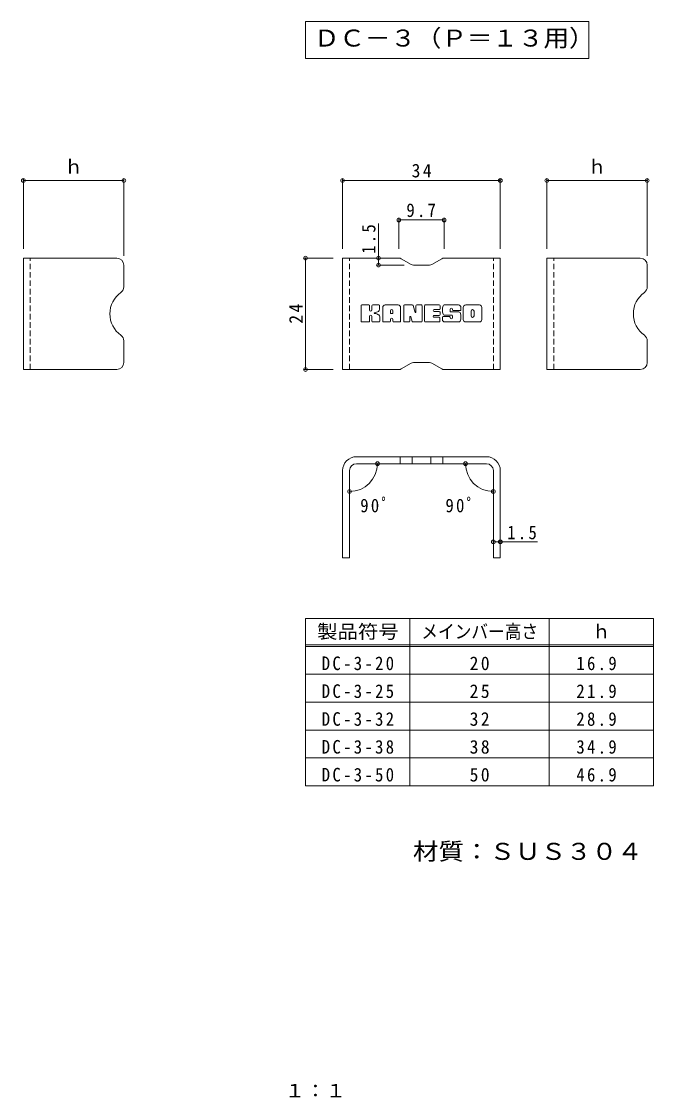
# Model space of a CAD drawing. Units: millimetres on the paper. Extents: x -28453 to 176, y -9817 to 9654.
# Drawn here: x 40.3 to 176.5, y -133.9 to 98 of the extents above; entities that cross this region are included whole.
import ezdxf
from ezdxf.enums import TextEntityAlignment as Align

# ---------------------------------------------------------------- set-up
doc = ezdxf.new("R2010")
doc.units = ezdxf.units.MM
doc.header["$PDMODE"] = 32
doc.header["$PDSIZE"] = 0.8
doc.linetypes.add('DASHED1', pattern=[1.8, 1.2, -0.6])
for name, color, linetype, lineweight in [('0-3_建具', 6, 'Continuous', 9), ('0-4_その他', 7, 'Continuous', 9), ('0-5_寸法', 2, 'Continuous', 9), ('0-F', 7, 'Continuous', 9)]:
    doc.layers.add(name, color=color, linetype=linetype, lineweight=lineweight)
doc.layers.add('F-5_F-5ﾚｲﾔ', color=2, linetype='Continuous')
doc.styles.add('ＭＳ ゴシック', font='')
doc.styles.get('ＭＳ ゴシック').set_extended_font_data('MS Gothic')

msp = doc.modelspace()

# ---------------------------------------------------------------- linework, layer by layer
at = {"layer": '0-3_建具'}
for p, q in [((40.667, 22.966), (40.667, 46.966)), ((60.817, 46.966), (40.667, 46.966)), ((109.463, 22.966), (109.463, 46.966)), ((121.607, 46.965), (109.463, 46.965)), ((122.107, 46.831), (124.241, 45.599)), ((130.839, 46.831), (128.705, 45.599)), ((131.339, 46.965), (143.463, 46.965)), ((153.48, 22.965), (153.48, 46.965)), ((173.63, 46.965), (153.48, 46.965)), ((62.317, 45.466), (62.317, 40.797)), ((128.205, 45.465), (124.741, 45.465)), ((175.13, 45.465), (175.13, 40.796)), ((62.317, 24.466), (62.317, 29.135)), ((175.13, 24.465), (175.13, 29.134)), ((122.107, 23.1), (124.241, 24.332)), ((128.205, 24.466), (124.741, 24.466)), ((130.839, 23.1), (128.705, 24.332)), ((60.817, 22.966), (40.667, 22.966)), ((121.607, 22.966), (109.463, 22.966)), ((173.63, 22.965), (153.48, 22.965)), ((140.463, 4.178), (112.463, 4.178)), ((140.463, 2.678), (112.463, 2.678)), ((121.875, 4.178), (121.875, 2.678)), ((124.473, 4.178), (124.473, 2.678)), ((128.452, 4.178), (128.452, 2.678)), ((131.051, 4.178), (131.051, 2.678)), ((109.463, 1.178), (109.463, -17.622)), ((110.963, 1.178), (110.963, -17.622)), ((141.963, 1.178), (141.963, -17.622)), ((110.963, -17.622), (109.463, -17.622))]:
    msp.add_line(p, q, dxfattribs=at)
at = {"layer": '0-3_建具', "linetype": 'DASHED1'}
for p, q in [((42.167, 22.966), (42.167, 46.966)), ((110.963, 22.966), (110.963, 46.966)), ((141.963, 22.966), (141.963, 46.966)), ((154.98, 22.965), (154.98, 46.965))]:
    msp.add_line(p, q, dxfattribs=at)
at = {"layer": '0-3_建具'}
for points in [[(131.339, 22.966), (143.463, 22.966), (143.463, 46.966)], [(143.463, 1.178), (143.463, -17.622), (141.963, -17.622)]]:
    msp.add_lwpolyline(points, dxfattribs=at)
for centre, radius, start, end in [((60.817, 45.466), 1.5, 0, 90), ((121.607, 45.965), 1, 60, 90), ((131.339, 45.965), 1, 90, 120), ((173.63, 45.465), 1.5, 0, 90), ((124.741, 46.465), 1, 240, 270), ((128.205, 46.465), 1, 270, 300), ((64.983, 34.966), 5.667, 125.54874, 234.45126), ((60.817, 40.797), 1.5, 305.54874, 0), ((177.796, 34.965), 5.667, 125.54874, 234.45126), ((173.63, 40.796), 1.5, 305.54874, 0), ((60.817, 29.135), 1.5, 0, 54.45126), ((173.63, 29.134), 1.5, 0, 54.45126), ((60.817, 24.466), 1.5, 270, 0), ((124.741, 23.466), 1, 90, 120), ((128.205, 23.466), 1, 60, 90), ((173.63, 24.465), 1.5, 270, 0), ((121.607, 23.966), 1, 270, 300), ((131.339, 23.966), 1, 240, 270), ((112.463, 1.178), 3, 90, 180), ((112.463, 1.178), 1.5, 90, 180), ((140.463, 1.178), 3, 0, 90), ((140.463, 1.178), 1.5, 0, 90)]:
    msp.add_arc(centre, radius, start, end, dxfattribs=at)
at = {"layer": '0-4_その他'}
for p, q in [((40.667, 64.02), (40.667, 48.966)), ((40.667, 63.72), (62.317, 63.72)), ((62.317, 64.02), (62.317, 47.466)), ((109.463, 64.02), (109.463, 48.965)), ((109.463, 63.72), (143.463, 63.72)), ((143.463, 64.02), (143.463, 48.965)), ((153.48, 64.019), (153.48, 48.965)), ((153.48, 63.719), (175.13, 63.719)), ((175.13, 64.019), (175.13, 47.465)), ((117.19, 46.965), (117.19, 54.412)), ((121.607, 55.492), (121.607, 48.965)), ((121.607, 55.192), (131.339, 55.192)), ((131.339, 55.492), (131.339, 48.965)), ((101.172, 46.965), (107.463, 46.965)), ((101.472, 22.966), (101.472, 46.965)), ((117.19, 46.965), (117.19, 45.465)), ((116.89, 45.465), (122.741, 45.465)), ((101.172, 22.966), (107.463, 22.966)), ((117.912, 2.678), (117.273, 2.678)), ((135.014, 2.678), (135.653, 2.678)), ((110.963, -2.847), (110.963, -3.032)), ((141.963, -2.847), (141.963, -3.032)), ((141.963, -14.152), (143.463, -14.152)), ((143.463, -14.152), (151.464, -14.152))]:
    msp.add_line(p, q, dxfattribs=at)
for centre, start, end in [((110.963, 2.678), 270, 0), ((141.963, 2.678), 180, 270)]:
    msp.add_arc(centre, 6.01, start, end, dxfattribs=at)
for p in [(40.667, 63.72), (62.317, 63.72), (109.463, 63.72), (143.463, 63.72), (153.48, 63.719), (175.13, 63.719), (121.607, 55.192), (131.339, 55.192), (101.472, 46.965), (117.19, 46.965), (117.19, 45.465), (101.472, 22.966), (116.973, 2.678), (135.953, 2.678), (110.963, -3.332), (141.963, -3.332), (141.963, -14.152), (143.463, -14.152)]:
    msp.add_point(p, dxfattribs=at)
at = {"layer": '0-5_寸法', "color": 7}
for p, q in [((101.472, 97.957), (101.472, 89.957)), ((101.472, 97.957), (162.54, 97.957)), ((162.54, 97.957), (162.54, 89.957)), ((101.472, 89.957), (162.54, 89.957)), ((101.472, -30.714), (101.472, -66.714)), ((101.472, -30.714), (176.472, -30.714)), ((123.972, -30.714), (123.972, -66.714)), ((153.972, -30.714), (153.972, -66.714)), ((176.472, -30.714), (176.472, -66.714)), ((101.472, -36.339), (176.472, -36.339)), ((101.472, -36.714), (176.472, -36.714)), ((101.472, -42.714), (176.472, -42.714)), ((101.472, -48.714), (176.472, -48.714)), ((101.472, -54.714), (176.472, -54.714)), ((101.472, -60.714), (176.472, -60.714)), ((101.472, -66.714), (176.472, -66.714))]:
    msp.add_line(p, q, dxfattribs=at)
at = {"layer": '0-F'}
for p, q in [((113.452, 33.368), (113.452, 36.721)), ((115.134, 36.879), (113.609, 36.879)), ((115.291, 36.721), (115.291, 35.797)), ((115.794, 36.721), (115.794, 35.797)), ((117.298, 36.879), (115.951, 36.879)), ((117.455, 36.721), (117.455, 35.94)), ((118.121, 33.368), (118.121, 36.355)), ((121.435, 36.879), (118.645, 36.879)), ((119.785, 35.084), (119.785, 35.625)), ((120.243, 35.031), (119.837, 35.031)), ((120.295, 35.084), (120.295, 35.625)), ((121.959, 33.368), (121.959, 36.355)), ((122.633, 36.721), (122.633, 33.368)), ((122.79, 36.879), (124.494, 36.879)), ((124.644, 36.769), (125.122, 35.275)), ((125.283, 36.721), (125.283, 35.301)), ((125.441, 36.879), (126.461, 36.879)), ((126.618, 36.721), (126.618, 33.368)), ((127.127, 33.368), (127.127, 36.721)), ((127.284, 36.879), (130.305, 36.879)), ((130.305, 35.887), (129.188, 35.887)), ((130.305, 35.447), (129.188, 35.447)), ((130.462, 36.044), (130.462, 36.721)), ((130.462, 34.799), (130.462, 35.29)), ((134.446, 36.879), (131.394, 36.879)), ((132.625, 35.536), (132.625, 35.949)), ((132.782, 35.378), (134.542, 35.378)), ((133.142, 35.857), (133.142, 35.949)), ((133.299, 35.7), (134.97, 35.7)), ((134.97, 36.355), (134.97, 35.7)), ((135.479, 33.734), (135.479, 36.355)), ((138.95, 36.879), (136.003, 36.879)), ((137.155, 34.532), (137.155, 35.557)), ((137.797, 34.532), (137.797, 35.557)), ((139.474, 36.355), (139.474, 33.734)), ((113.609, 33.21), (115.134, 33.21)), ((115.291, 33.368), (115.291, 34.453)), ((115.788, 33.368), (115.788, 34.453)), ((115.946, 33.21), (117.301, 33.21)), ((117.458, 33.368), (117.458, 34.298)), ((119.627, 33.21), (118.278, 33.21)), ((119.785, 33.368), (119.785, 33.787)), ((120.295, 33.368), (120.295, 33.787)), ((120.452, 33.21), (121.802, 33.21)), ((123.792, 33.21), (122.79, 33.21)), ((123.949, 33.368), (123.949, 34.277)), ((124.437, 33.323), (124.147, 34.306)), ((126.461, 33.21), (124.588, 33.21)), ((127.284, 33.21), (130.292, 33.21)), ((130.305, 34.642), (129.182, 34.642)), ((130.292, 34.213), (129.182, 34.213)), ((130.449, 33.368), (130.449, 34.056)), ((130.966, 34.222), (130.966, 33.734)), ((131.123, 34.38), (132.476, 34.38)), ((132.976, 34.71), (131.394, 34.71)), ((134.542, 33.21), (131.49, 33.21)), ((132.634, 34.222), (132.634, 34.112)), ((133.133, 34.552), (133.133, 34.112)), ((138.95, 33.21), (136.003, 33.21))]:
    msp.add_line(p, q, dxfattribs=at)
for centre, radius, start, end in [((113.609, 36.721), 0.157, 90, 180), ((115.134, 36.721), 0.157, 0, 90), ((115.542, 35.797), 0.251, 180, 0), ((115.951, 36.721), 0.157, 90, 180), ((116.377, 35.123), 0.0878, 97.33171, 266.57183), ((116.076, 37.457), 2.265, 277.33171, 299.42073), ((116.273, 33.397), 1.641, 53.71985, 86.57183), ((116.932, 35.94), 0.524, 299.42073, 0), ((117.298, 36.721), 0.157, 0, 90), ((118.645, 36.355), 0.524, 90, 180), ((120.04, 35.625), 0.255, 0, 180), ((119.837, 35.084), 0.0524, 180, 270), ((120.243, 35.084), 0.0524, 270, 0), ((121.435, 36.355), 0.524, 0, 90), ((122.79, 36.721), 0.157, 90, 180), ((124.494, 36.721), 0.157, 17.75635, 90), ((125.201, 35.301), 0.0827, 197.75635, 0), ((125.441, 36.721), 0.157, 90, 180), ((126.461, 36.721), 0.157, 0, 90), ((127.284, 36.721), 0.157, 90, 180), ((129.188, 35.667), 0.22, 90, 270), ((130.305, 36.721), 0.157, 0, 90), ((130.305, 36.044), 0.157, 270, 0), ((130.305, 35.29), 0.157, 0, 90), ((130.305, 34.799), 0.157, 270, 0), ((133.342, 35.794), 2.376, 157.10112, 202.89888), ((131.394, 36.617), 0.262, 90, 157.10112), ((131.394, 34.972), 0.262, 202.89888, 270), ((132.883, 35.949), 0.259, 0, 180), ((132.782, 35.536), 0.157, 180, 270), ((133.299, 35.857), 0.157, 180, 270), ((134.446, 36.355), 0.524, 0, 90), ((134.542, 35.116), 0.262, 22.90802, 90), ((132.597, 34.294), 2.374, 337.09198, 22.90802), ((136.003, 36.355), 0.524, 90, 180), ((137.476, 35.557), 0.321, 0, 180), ((138.95, 36.355), 0.524, 0, 90), ((113.609, 33.368), 0.157, 180, 270), ((115.134, 33.368), 0.157, 270, 0), ((115.54, 34.453), 0.249, 0, 180), ((115.946, 33.368), 0.157, 180, 270), ((116.934, 34.298), 0.524, 0, 53.71985), ((117.301, 33.368), 0.157, 270, 0), ((118.278, 33.368), 0.157, 180, 270), ((119.627, 33.368), 0.157, 270, 0), ((120.04, 33.787), 0.255, 0, 180), ((120.452, 33.368), 0.157, 180, 270), ((121.802, 33.368), 0.157, 270, 0), ((122.79, 33.368), 0.157, 180, 270), ((123.792, 33.368), 0.157, 270, 0), ((124.05, 34.277), 0.101, 16.48875, 180), ((124.588, 33.368), 0.157, 196.48875, 270), ((126.461, 33.368), 0.157, 270, 0), ((127.284, 33.368), 0.157, 180, 270), ((129.182, 34.427), 0.214, 90, 270), ((130.292, 34.056), 0.157, 0, 90), ((130.292, 33.368), 0.157, 270, 0), ((131.123, 34.222), 0.157, 90, 180), ((131.49, 33.734), 0.524, 180, 270), ((132.476, 34.222), 0.157, 0, 90), ((132.883, 34.112), 0.25, 180, 0), ((132.976, 34.552), 0.157, 0, 90), ((134.542, 33.472), 0.262, 270, 337.09198), ((136.003, 33.734), 0.524, 180, 270), ((137.476, 34.532), 0.321, 180, 0), ((138.95, 33.734), 0.524, 270, 0)]:
    msp.add_arc(centre, radius, start, end, dxfattribs=at)

# ---------------------------------------------------------------- texts
at = {"layer": '0-4_その他', "color": 2, "style": 'ＭＳ ゴシック'}
for p in [(49.492, 64.32), (162.305, 64.319)]:
    msp.add_text('ｈ', height=2.933, dxfattribs=at).set_placement(p, align=Align.BOTTOM_LEFT)
at = {"layer": '0-4_その他', "color": 2, "char_height": 2.933, "attachment_point": 7, "style": 'ＭＳ ゴシック'}
for s, insert in [('\\T1.27;\\W0.95;34', (124.338, 64.32)), ('\\T1.27;\\W0.9;9.7', (123.223, 55.792)), ('\\T1.27;\\W0.9;90ﾟ', (113.273, -7.846)), ('\\T1.27;\\W0.9;90ﾟ', (131.639, -7.846)), ('\\T1.27;\\W0.9;1.5', (144.964, -13.652))]:
    msp.add_mtext(s, dxfattribs=dict(at, insert=insert))
at = {"layer": '0-4_その他', "color": 2, "char_height": 2.933, "attachment_point": 7, "rotation": 90, "style": 'ＭＳ ゴシック'}
for s, insert in [('\\T1.27;\\W0.9;1.5', (116.59, 47.912)), ('\\T1.27;\\W0.95;24', (100.872, 32.841))]:
    msp.add_mtext(s, dxfattribs=dict(at, insert=insert))
at = {"layer": '0-5_寸法', "color": 3, "style": 'ＭＳ ゴシック', "width": 1.1}
for s, p in [('ＤＣ－３（Ｐ＝１３用）', (103.272, 91.457)), ('材質：ＳＵＳ３０４', (124.63, -83.8))]:
    msp.add_text(s, height=3.666, dxfattribs=at).set_placement(p, align=Align.BOTTOM_LEFT)
at = {"layer": '0-5_寸法', "style": 'ＭＳ ゴシック'}
for s, width, p in [('製品符号', 1.1, (103.972, -35.851)), ('メインバー高さ', 0.9, (126.422, -35.851))]:
    msp.add_text(s, height=2.933, dxfattribs=dict(at, width=width)).set_placement(p, align=Align.BOTTOM_LEFT)
msp.add_text('ｈ', height=2.933, dxfattribs=at).set_placement((163.222, -35.851), align=Align.BOTTOM_LEFT)
at = {"layer": '0-5_寸法', "char_height": 2.933, "attachment_point": 7, "style": 'ＭＳ ゴシック'}
for s, insert in [('\\T1.28;\\W0.9;DC-3-20', (104.972, -41.851)), ('\\T1.27;\\W0.95;20', (136.847, -41.851)), ('\\T1.28;\\W0.9;16.9', (159.851, -41.851)), ('\\T1.28;\\W0.9;DC-3-25', (104.972, -47.851)), ('\\T1.27;\\W0.95;25', (136.847, -47.851)), ('\\T1.28;\\W0.9;21.9', (159.851, -47.851)), ('\\T1.28;\\W0.9;DC-3-32', (104.972, -53.851)), ('\\T1.27;\\W0.95;32', (136.847, -53.851)), ('\\T1.28;\\W0.9;28.9', (159.851, -53.851)), ('\\T1.28;\\W0.9;DC-3-38', (104.972, -59.851)), ('\\T1.27;\\W0.95;38', (136.847, -59.851)), ('\\T1.28;\\W0.9;34.9', (159.851, -59.851)), ('\\T1.28;\\W0.9;DC-3-50', (104.972, -65.851)), ('\\T1.27;\\W0.95;50', (136.847, -65.851)), ('\\T1.28;\\W0.9;46.9', (159.851, -65.851))]:
    msp.add_mtext(s, dxfattribs=dict(at, insert=insert))
at = {"layer": 'F-5_F-5ﾚｲﾔ', "style": 'ＭＳ ゴシック', "width": 1.1}
msp.add_text('１：１', height=2.933, dxfattribs=at).set_placement((97.005, -134.781), align=Align.BOTTOM_LEFT)

doc.saveas('drawing.dxf')
